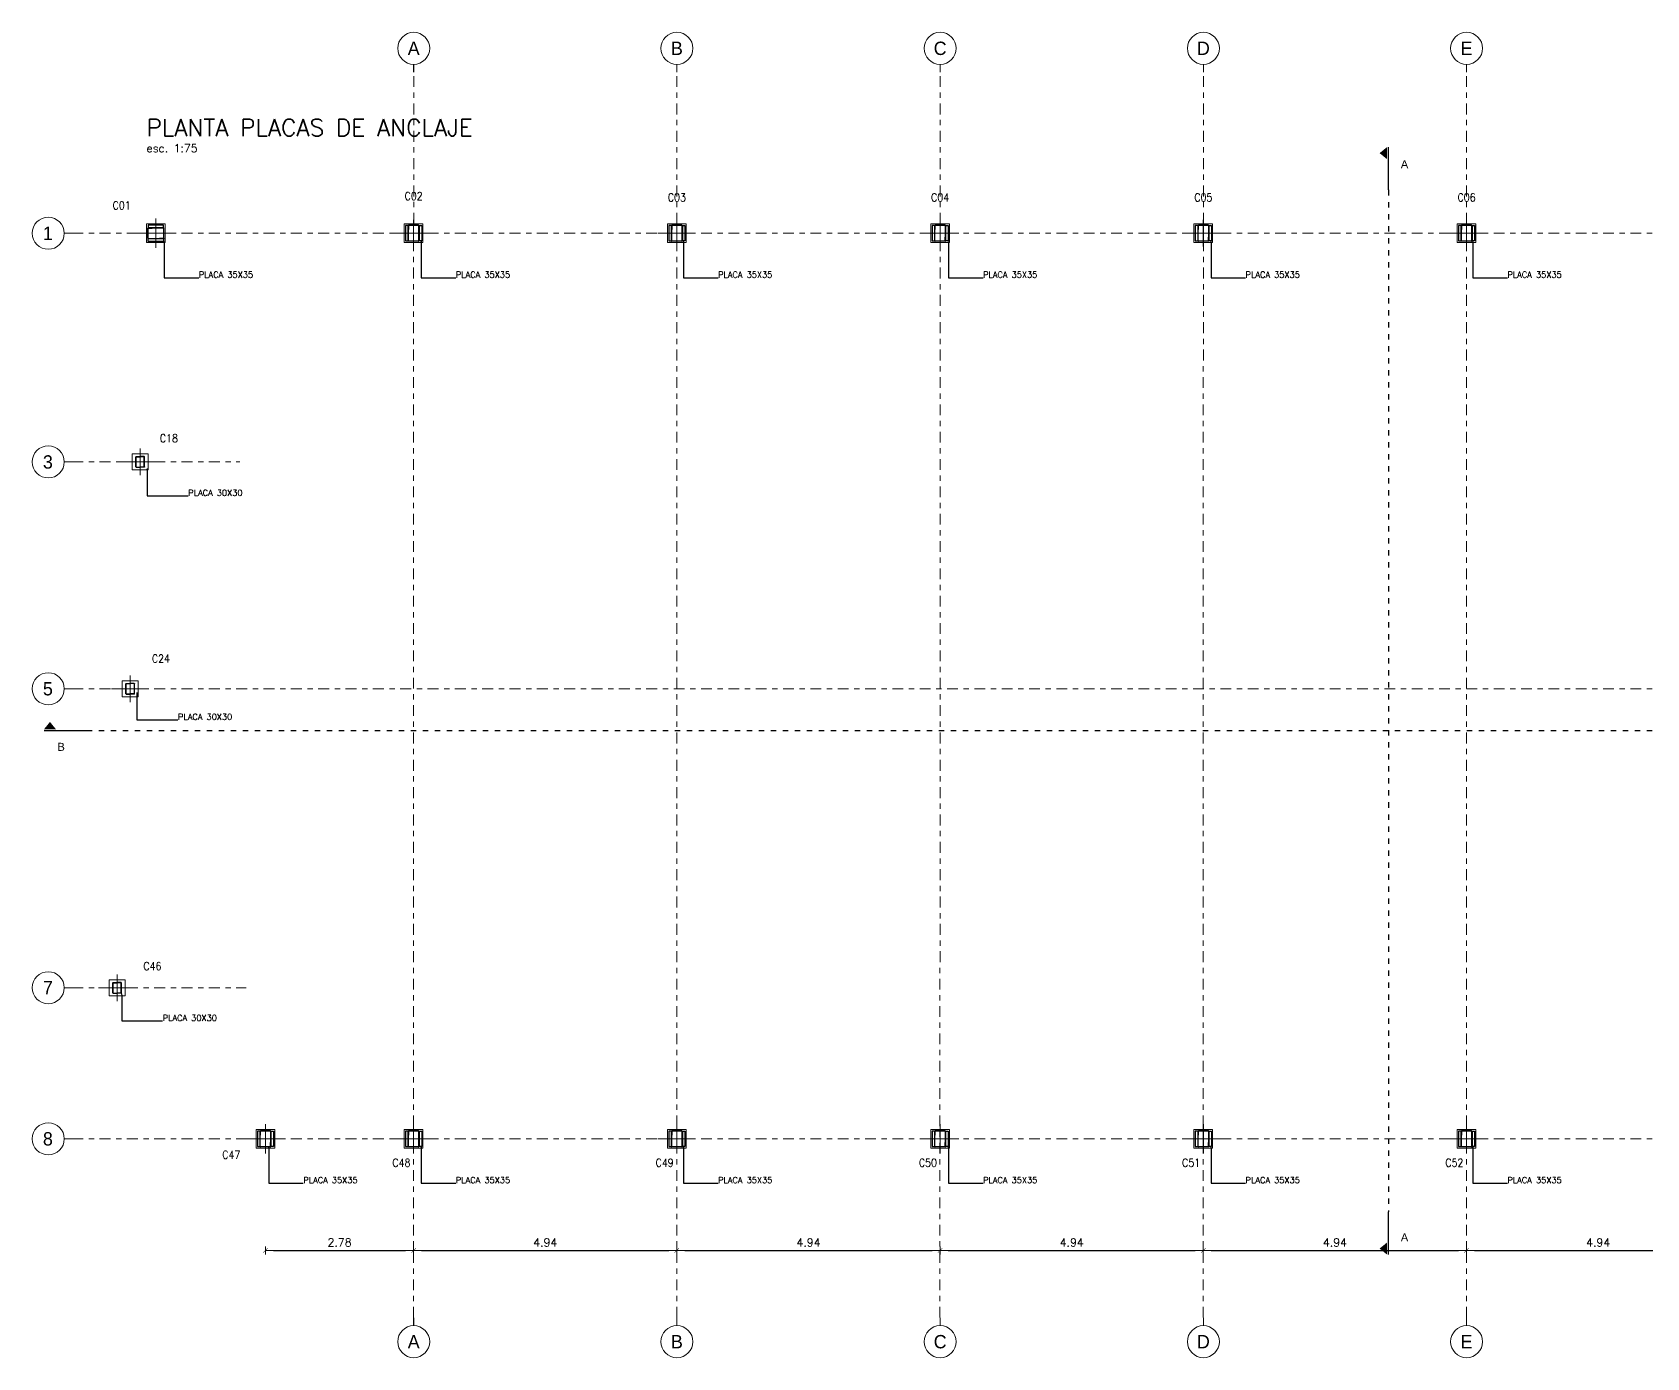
# Model space of a CAD drawing. Header units: metres. Extents: x 177 to 477, y -228 to -48.
# Drawn here: x 232.66 to 262.93, y -178.06 to -153.22 of the extents above; entities that cross this region are included whole.
import ezdxf
from ezdxf import colors
from ezdxf.entities.mleader import LeaderData, LeaderLine
from ezdxf.enums import TextEntityAlignment as Align
from ezdxf.math import Vec2, Vec3

# ---------------------------------------------------------------- set-up
doc = ezdxf.new("R2010")
doc.units = ezdxf.units.M
doc.linetypes.add('CYPE_RAYAPUNTO', pattern=[0.4125, 0.2025, -0.105, 0, -0.105])
doc.linetypes.add('DOT2', pattern=[0.125, 0, -0.125])
for name, color, linetype, lineweight in [('COLUMNAS_EJES', 1, 'Continuous', 9), ('COTAS', 160, 'Continuous', 0), ('EST_EJES', 160, 'Continuous', 0), ('PERFILES', 3, 'Continuous', 0), ('PILAR_HORMIGON', 3, 'Continuous', 20)]:
    doc.layers.add(name, color=color, linetype=linetype, lineweight=lineweight)
for name, color, linetype in [('CT-100-cota-01', 160, 'Continuous'), ('ES-Perfil 01', 3, 'Continuous'), ('EST-VISTA 2', 3, 'Continuous'), ('EST-VISTA 3', 1, 'Continuous'), ('LEYENDAS', 160, 'Continuous')]:
    doc.layers.add(name, color=color, linetype=linetype)
doc.styles.add('25-PRIMARIOS', font='', dxfattribs={"height": 0.1})
doc.styles.get("Standard").update_dxf_attribs({"font": 'romans.shx'})
doc.styles.add('TX-LOCAL50', font='GOTHIC.TTF', dxfattribs={"height": 0.125})
doc.styles.get('25-PRIMARIOS').set_extended_font_data('Helvetica')
doc.dimstyles.new('COTA_1-75', dxfattribs={"dimscale": 0.75, "dimtxt": 0.2, "dimasz": 0.2, "dimexe": 0, "dimexo": 0.7, "dimgap": 0.1, "dimtad": 1, "dimzin": 4, "dimdsep": 46, "dimtxsty": 'Standard', "dimblk1": 'COTA_N', "dimblk2": 'COTA_N', "dimsah": 1, "dimcen": 2, "dimse1": 1, "dimse2": 1, "dimclrd": 256, "dimclre": 256, "dimclrt": 256, "dimadec": 0, "dimazin": 0, "dimtfac": 1, "dimtix": 1, "dimtmove": 2, "dimatfit": 3, "dimldrblk": 'COTA_N', "dimfxl": 0, "dimtolj": 1, "dimtzin": 0, "dimarcsym": 0})

# ---------------------------------------------------------------- blocks, each defined once
blk = doc.blocks.new('Ejes de la columna')
at = {"layer": 'COLUMNAS_EJES'}
for p, q in [((0, -0.5), (0, 0.5)), ((-0.5, 0), (0.5, 0))]:
    blk.add_line(p, q, dxfattribs=at)
blk = doc.blocks.new('COTA_N')
for p, q in [((-1, 0), (0, 0)), ((0, 0.5), (0, -0.5))]:
    blk.add_line(p, q)
at = {"const_width": 0.065}
blk.add_lwpolyline([(0.14, 0.14), (0.28, 0.28), (0, 0), (-0.14, -0.14), (-0.28, -0.28)], dxfattribs=at)
blk = doc.blocks.new('*D431')
at = {"layer": 'COTAS', "lineweight": -2, "transparency": 16777216}
blk.add_line((237.185, -176.049), (239.662, -176.049), dxfattribs=at)
at = {"layer": 'Defpoints', "color": 0, "transparency": 16777216}
for p in [(237.035, -174.133), (239.812, -174.133), (239.812, -176.049)]:
    blk.add_point(p, dxfattribs=at)
at = {"layer": 'COTAS', "lineweight": -2, "transparency": 16777216, "xscale": 0.15, "yscale": 0.15, "zscale": 0.15, "rotation": 180}
blk.add_blockref('COTA_N', (237.035, -176.049), dxfattribs=at)
at = {"layer": 'COTAS', "lineweight": -2, "transparency": 16777216, "xscale": 0.15, "yscale": 0.15, "zscale": 0.15}
blk.add_blockref('COTA_N', (239.812, -176.049), dxfattribs=at)
at = {"layer": 'COTAS', "transparency": 16777216, "insert": (238.423, -175.899), "char_height": 0.15, "attachment_point": 5}
blk.add_mtext('\\A1;2.78', dxfattribs=at)
blk = doc.blocks.new('*D432')
at = {"layer": 'COTAS', "lineweight": -2, "transparency": 16777216}
blk.add_line((239.962, -176.049), (244.597, -176.049), dxfattribs=at)
at = {"layer": 'Defpoints', "color": 0, "transparency": 16777216}
for p in [(239.812, -174.133), (244.747, -174.133), (244.747, -176.049)]:
    blk.add_point(p, dxfattribs=at)
at = {"layer": 'COTAS', "lineweight": -2, "transparency": 16777216, "xscale": 0.15, "yscale": 0.15, "zscale": 0.15, "rotation": 180}
blk.add_blockref('COTA_N', (239.812, -176.049), dxfattribs=at)
at = {"layer": 'COTAS', "lineweight": -2, "transparency": 16777216, "xscale": 0.15, "yscale": 0.15, "zscale": 0.15}
blk.add_blockref('COTA_N', (244.747, -176.049), dxfattribs=at)
at = {"layer": 'COTAS', "transparency": 16777216, "insert": (242.28, -175.899), "char_height": 0.15, "attachment_point": 5}
blk.add_mtext('\\A1;4.94', dxfattribs=at)
blk = doc.blocks.new('*D433')
at = {"layer": 'COTAS', "lineweight": -2, "transparency": 16777216}
blk.add_line((244.897, -176.049), (249.532, -176.049), dxfattribs=at)
at = {"layer": 'Defpoints', "color": 0, "transparency": 16777216}
for p in [(244.747, -174.133), (249.682, -174.133), (249.682, -176.049)]:
    blk.add_point(p, dxfattribs=at)
at = {"layer": 'COTAS', "lineweight": -2, "transparency": 16777216, "xscale": 0.15, "yscale": 0.15, "zscale": 0.15, "rotation": 180}
blk.add_blockref('COTA_N', (244.747, -176.049), dxfattribs=at)
at = {"layer": 'COTAS', "lineweight": -2, "transparency": 16777216, "xscale": 0.15, "yscale": 0.15, "zscale": 0.15}
blk.add_blockref('COTA_N', (249.682, -176.049), dxfattribs=at)
at = {"layer": 'COTAS', "transparency": 16777216, "insert": (247.215, -175.899), "char_height": 0.15, "attachment_point": 5}
blk.add_mtext('\\A1;4.94', dxfattribs=at)
blk = doc.blocks.new('*D434')
at = {"layer": 'COTAS', "lineweight": -2, "transparency": 16777216}
blk.add_line((249.832, -176.049), (254.467, -176.049), dxfattribs=at)
at = {"layer": 'Defpoints', "color": 0, "transparency": 16777216}
for p in [(249.682, -174.133), (254.617, -174.133), (254.617, -176.049)]:
    blk.add_point(p, dxfattribs=at)
at = {"layer": 'COTAS', "lineweight": -2, "transparency": 16777216, "xscale": 0.15, "yscale": 0.15, "zscale": 0.15, "rotation": 180}
blk.add_blockref('COTA_N', (249.682, -176.049), dxfattribs=at)
at = {"layer": 'COTAS', "lineweight": -2, "transparency": 16777216, "xscale": 0.15, "yscale": 0.15, "zscale": 0.15}
blk.add_blockref('COTA_N', (254.617, -176.049), dxfattribs=at)
at = {"layer": 'COTAS', "transparency": 16777216, "insert": (252.15, -175.899), "char_height": 0.15, "attachment_point": 5}
blk.add_mtext('\\A1;4.94', dxfattribs=at)
blk = doc.blocks.new('*D435')
at = {"layer": 'COTAS', "lineweight": -2, "transparency": 16777216}
blk.add_line((254.767, -176.049), (259.402, -176.049), dxfattribs=at)
at = {"layer": 'Defpoints', "color": 0, "transparency": 16777216}
for p in [(254.617, -174.133), (259.552, -174.133), (259.552, -176.049)]:
    blk.add_point(p, dxfattribs=at)
at = {"layer": 'COTAS', "lineweight": -2, "transparency": 16777216, "xscale": 0.15, "yscale": 0.15, "zscale": 0.15, "rotation": 180}
blk.add_blockref('COTA_N', (254.617, -176.049), dxfattribs=at)
at = {"layer": 'COTAS', "lineweight": -2, "transparency": 16777216, "xscale": 0.15, "yscale": 0.15, "zscale": 0.15}
blk.add_blockref('COTA_N', (259.552, -176.049), dxfattribs=at)
at = {"layer": 'COTAS', "transparency": 16777216, "insert": (257.085, -175.899), "char_height": 0.15, "attachment_point": 5}
blk.add_mtext('\\A1;4.94', dxfattribs=at)
blk = doc.blocks.new('*D436')
at = {"layer": 'COTAS', "lineweight": -2, "transparency": 16777216}
blk.add_line((259.702, -176.049), (264.337, -176.049), dxfattribs=at)
at = {"layer": 'Defpoints', "color": 0, "transparency": 16777216}
for p in [(259.552, -174.133), (264.487, -174.133), (264.487, -176.049)]:
    blk.add_point(p, dxfattribs=at)
at = {"layer": 'COTAS', "lineweight": -2, "transparency": 16777216, "xscale": 0.15, "yscale": 0.15, "zscale": 0.15, "rotation": 180}
blk.add_blockref('COTA_N', (259.552, -176.049), dxfattribs=at)
at = {"layer": 'COTAS', "lineweight": -2, "transparency": 16777216, "xscale": 0.15, "yscale": 0.15, "zscale": 0.15}
blk.add_blockref('COTA_N', (264.487, -176.049), dxfattribs=at)
at = {"layer": 'COTAS', "transparency": 16777216, "insert": (262.02, -175.899), "char_height": 0.15, "attachment_point": 5}
blk.add_mtext('\\A1;4.94', dxfattribs=at)
blk = doc.blocks.new('placa 35x35')
at = {"layer": 'PILAR_HORMIGON', "color": 5}
blk.add_lwpolyline([(239.637, -136.742), (239.987, -136.742), (239.987, -136.392), (239.637, -136.392), (239.637, -136.742)], dxfattribs=at)
at = {"layer": 'COLUMNAS_EJES', "xscale": 0.7, "yscale": 0.5}
blk.add_blockref('Ejes de la columna', (239.812, -136.567), dxfattribs=at)
blk = doc.blocks.new('PLACA 30X30')
at = {"layer": 'PILAR_HORMIGON', "color": 5}
blk.add_lwpolyline([(234.349, -145.252), (234.649, -145.252), (234.649, -144.952), (234.349, -144.952), (234.349, -145.252)], close=True, dxfattribs=at)
at = {"layer": 'COLUMNAS_EJES', "yscale": 0.5}
for xscale in [0.7, 0.5]:
    blk.add_blockref('Ejes de la columna', (234.499, -145.102), dxfattribs=dict(at, xscale=xscale))
blk = doc.blocks.new('206.4x70x3.2')
at = {"layer": 'ES-Perfil 01'}
for p, q in [((0, -0.0968), (0, 0.0904)), ((0.0032, -0.0968), (0.0032, 0.0904)), ((0.0064, 0.0968), (0.08, 0.0968)), ((0.0064, 0.0936), (0.08, 0.0936)), ((0.08, 0.0968), (0.08, 0.0936)), ((0.0064, -0.1), (0.08, -0.1)), ((0.0064, -0.1032), (0.08, -0.1032)), ((0.08, -0.1), (0.08, -0.1032))]:
    blk.add_line(p, q, dxfattribs=at)
for centre, radius, start, end in [((0.0064, 0.0904), 0.0064, 90, 180), ((0.0064, 0.0904), 0.0032, 90, 180), ((0.0064, -0.0968), 0.0064, 180, 270), ((0.0064, -0.0968), 0.0032, 180, 270)]:
    blk.add_arc(centre, radius, start, end, dxfattribs=at)
blk = doc.blocks.new('*U607')
at = {"layer": 'EST-VISTA 2', "color": 2}
for points in [[(0.1436, 0.254), (-0.1436, 0.254), (-0.1436, 0.2508), (0.1436, 0.2508)], [(0.1436, 0.0476), (-0.1436, 0.0476), (-0.1436, 0.0508), (0.1436, 0.0508)]]:
    blk.add_lwpolyline(points, close=True, dxfattribs=at)
at = {"layer": 'EST-VISTA 3'}
for points in [[(-0.1436, 0.2508), (0.1436, 0.2508), (0.1436, 0.3016), (-0.1436, 0.3016)], [(-0.1436, 0.0508), (0.1436, 0.0508), (0.1436, 0), (-0.1436, 0)]]:
    blk.add_lwpolyline(points, close=True, dxfattribs=at)
at = {"layer": 'PERFILES'}
blk.add_blockref('206.4x70x3.2', (-0.15, 0.154), dxfattribs=at)
at = {"layer": 'PERFILES', "xscale": -1}
blk.add_blockref('206.4x70x3.2', (0.15, 0.154), dxfattribs=at)
blk = doc.blocks.new('*U608')
at = {"layer": 'PERFILES'}
blk.add_blockref('206.4x70x3.2', (-0.15, 0.154), dxfattribs=at)
at = {"layer": 'PERFILES', "xscale": -1}
blk.add_blockref('206.4x70x3.2', (0.01, 0.154), dxfattribs=at)
blk = doc.blocks.new('col')
for name, p in [('*U607', (-19.638, 16.819)), ('*U608', (-19.862, 12.534)), ('*U608', (-20.048, 8.284)), ('*U608', (-20.294, 2.677))]:
    blk.add_blockref(name, p)
at = {"rotation": 90}
for p in [(-14.654, 16.97), (-9.719, 16.97), (-4.784, 16.97), (0.151, 16.97), (5.086, 16.97), (-17.432, 0), (-14.654, 0), (-9.719, 0), (-4.784, 0), (0.151, 0), (5.086, 0)]:
    blk.add_blockref('*U607', p, dxfattribs=at)
blk = doc.blocks.new('SIMB EJE EST VER 50')
at = {"const_width": 0.01}
blk.add_lwpolyline([(0, 0.075), (0, 0)], dxfattribs=at)
blk.add_circle((0, 0.225), 0.15)
at = {"style": 'TX-LOCAL50', "width": 0.98}
blk.add_attdef('EJE', text='', height=0.125, dxfattribs=at).set_placement((0, 0.1625), align=Align.CENTER)
blk = doc.blocks.new('SIMB EJE EST HOR 50')
at = {"const_width": 0.01}
blk.add_lwpolyline([(-0.075, 0), (0, 0)], dxfattribs=at)
blk.add_circle((-0.225, 0), 0.15)
at = {"style": 'TX-LOCAL50', "width": 0.98}
blk.add_attdef('EJE', (-0.275, -0.0625), '', height=0.125, dxfattribs=at)
blk = doc.blocks.new('EJES PA')
at = {"layer": 'EST_EJES', "linetype": 'CYPE_RAYAPUNTO'}
for p, q in [((4.83, -20.321), (4.834, 3.016)), ((9.765, -20.321), (9.769, 3.016)), ((14.7, -20.321), (14.704, 3.016)), ((19.635, -20.321), (19.639, 3.016)), ((24.57, -20.321), (24.574, 3.016)), ((-1.567, 0), (57.108, 0)), ((-1.567, -4.285), (1.573, -4.285)), ((-1.567, -8.535), (57.108, -8.535)), ((-1.567, -14.138), (1.694, -14.138)), ((-1.567, -16.97), (57.108, -16.97))]:
    blk.add_line(p, q, dxfattribs=at)
ref = blk.add_blockref('SIMB EJE EST VER 50', (4.834, 3.016), dxfattribs=dict(at, xscale=2, yscale=2, zscale=2))
ref.add_attrib('EJE', 'A', dxfattribs={"layer": '0', "height": 0.25, "style": 'TX-LOCAL50'}).set_placement((4.834, 3.341), align=Align.CENTER)
ref = blk.add_blockref('SIMB EJE EST VER 50', (9.769, 3.016), dxfattribs=dict(at, xscale=2, yscale=2, zscale=2))
ref.add_attrib('EJE', 'B', dxfattribs={"layer": '0', "height": 0.25, "style": 'TX-LOCAL50'}).set_placement((9.769, 3.341), align=Align.CENTER)
ref = blk.add_blockref('SIMB EJE EST VER 50', (14.704, 3.016), dxfattribs=dict(at, xscale=2, yscale=2, zscale=2))
ref.add_attrib('EJE', 'C', dxfattribs={"layer": '0', "height": 0.25, "style": 'TX-LOCAL50'}).set_placement((14.704, 3.341), align=Align.CENTER)
ref = blk.add_blockref('SIMB EJE EST VER 50', (19.639, 3.016), dxfattribs=dict(at, xscale=2, yscale=2, zscale=2))
ref.add_attrib('EJE', 'D', dxfattribs={"layer": '0', "height": 0.25, "style": 'TX-LOCAL50'}).set_placement((19.639, 3.341), align=Align.CENTER)
ref = blk.add_blockref('SIMB EJE EST VER 50', (24.574, 3.016), dxfattribs=dict(at, xscale=2, yscale=2, zscale=2))
ref.add_attrib('EJE', 'E', dxfattribs={"layer": '0', "height": 0.25, "style": 'TX-LOCAL50'}).set_placement((24.574, 3.341), align=Align.CENTER)
ref = blk.add_blockref('SIMB EJE EST HOR 50', (-1.567, 0), dxfattribs=dict(at, xscale=2, yscale=2, zscale=2))
ref.add_attrib('EJE', '1', (-2.117, -0.125), dxfattribs={"layer": '0', "height": 0.25, "style": 'TX-LOCAL50'})
ref = blk.add_blockref('SIMB EJE EST HOR 50', (-1.567, -4.285), dxfattribs=dict(at, xscale=2, yscale=2, zscale=2))
ref.add_attrib('EJE', '3', (-2.117, -4.41), dxfattribs={"layer": '0', "height": 0.25, "style": 'TX-LOCAL50'})
ref = blk.add_blockref('SIMB EJE EST HOR 50', (-1.567, -8.535), dxfattribs=dict(at, xscale=2, yscale=2, zscale=2))
ref.add_attrib('EJE', '5', (-2.117, -8.66), dxfattribs={"layer": '0', "height": 0.25, "style": 'TX-LOCAL50'})
ref = blk.add_blockref('SIMB EJE EST HOR 50', (-1.567, -14.138), dxfattribs=dict(at, xscale=2, yscale=2, zscale=2))
ref.add_attrib('EJE', '7', (-2.117, -14.263), dxfattribs={"layer": '0', "height": 0.25, "style": 'TX-LOCAL50'})
ref = blk.add_blockref('SIMB EJE EST HOR 50', (-1.567, -16.97), dxfattribs=dict(at, xscale=2, yscale=2, zscale=2))
ref.add_attrib('EJE', '8', (-2.117, -17.095), dxfattribs={"layer": '0', "height": 0.25, "style": 'TX-LOCAL50'})
ref = blk.add_blockref('SIMB EJE EST VER 50', (4.834, -20.321), dxfattribs=dict(at, xscale=-2, yscale=2, zscale=2, rotation=180))
ref.add_attrib('EJE', 'A', dxfattribs={"layer": '0', "height": 0.25, "style": 'TX-LOCAL50'}).set_placement((4.834, -20.896), align=Align.CENTER)
ref = blk.add_blockref('SIMB EJE EST VER 50', (9.769, -20.321), dxfattribs=dict(at, xscale=-2, yscale=2, zscale=2, rotation=180))
ref.add_attrib('EJE', 'B', dxfattribs={"layer": '0', "height": 0.25, "style": 'TX-LOCAL50'}).set_placement((9.769, -20.896), align=Align.CENTER)
ref = blk.add_blockref('SIMB EJE EST VER 50', (14.704, -20.321), dxfattribs=dict(at, xscale=-2, yscale=2, zscale=2, rotation=180))
ref.add_attrib('EJE', 'C', dxfattribs={"layer": '0', "height": 0.25, "style": 'TX-LOCAL50'}).set_placement((14.704, -20.896), align=Align.CENTER)
ref = blk.add_blockref('SIMB EJE EST VER 50', (19.639, -20.321), dxfattribs=dict(at, xscale=-2, yscale=2, zscale=2, rotation=180))
ref.add_attrib('EJE', 'D', dxfattribs={"layer": '0', "height": 0.25, "style": 'TX-LOCAL50'}).set_placement((19.639, -20.896), align=Align.CENTER)
ref = blk.add_blockref('SIMB EJE EST VER 50', (24.574, -20.321), dxfattribs=dict(at, xscale=-2, yscale=2, zscale=2, rotation=180))
ref.add_attrib('EJE', 'E', dxfattribs={"layer": '0', "height": 0.25, "style": 'TX-LOCAL50'}).set_placement((24.574, -20.896), align=Align.CENTER)
blk = doc.blocks.new('CORTE SIMB')
at = {"ltscale": 10, "const_width": 0.015}
blk.add_lwpolyline([(0.267, 0.46), (0.267, -0.075)], dxfattribs=at)
at = {"ltscale": 10}
blk.add_lwpolyline([(0.25, 0, 0.15, 0, 0), (0.158, 0, 0, 0, 0)], format="xyseb", dxfattribs=at)
at = {"style": '25-PRIMARIOS'}
blk.add_attdef('CORTE', text='', height=0.1, dxfattribs=at).set_placement((0.543, 0.076), align=Align.MIDDLE)
blk = doc.blocks.new('CORTES')
at = {"layer": 'LEYENDAS', "linetype": 'DOT2'}
for p, q in [((0, 10.132), (0, -9.015)), ((-24.402, 0), (34.24, 0))]:
    blk.add_line(p, q, dxfattribs=at)
at = {"layer": 'LEYENDAS'}
ref = blk.add_blockref('CORTE SIMB', (-0.401, 10.823), dxfattribs=dict(at, xscale=-1.5, yscale=1.5, zscale=1.5, rotation=180))
ref.add_attrib('CORTE', 'A', dxfattribs={"layer": '0', "height": 0.15, "style": '25-PRIMARIOS'}).set_placement((0.303, 10.614), align=Align.MIDDLE)
ref = blk.add_blockref('CORTE SIMB', (-25.092, 0.401), dxfattribs=dict(at, xscale=1.5, yscale=1.5, zscale=1.5, rotation=270))
ref.add_attrib('CORTE', 'B', dxfattribs={"layer": '0', "height": 0.15, "style": '25-PRIMARIOS'}).set_placement((-24.883, -0.303), align=Align.MIDDLE)
ref = blk.add_blockref('CORTE SIMB', (-0.401, -9.705), dxfattribs=dict(at, xscale=1.5, yscale=1.5, zscale=1.5))
ref.add_attrib('CORTE', 'A', dxfattribs={"layer": '0', "height": 0.15, "style": '25-PRIMARIOS'}).set_placement((0.303, -9.496), align=Align.MIDDLE)
blk = doc.blocks.new('_Dot')
at = {"color": 0, "linetype": 'ByBlock', "lineweight": -2}
blk.add_line((-0.5, 0), (-1, 0), dxfattribs=at)
at = {"color": 0, "linetype": 'ByBlock', "const_width": 0.5}
blk.add_lwpolyline([(-0.25, 0, 1), (0.25, 0, 1)], format="xyb", close=True, dxfattribs=at)

msp = doc.modelspace()

# ---------------------------------------------------------------- linework, layer by layer
at = {"layer": 'PILAR_HORMIGON'}
for points in [[(234.535697, -161.423072), (234.835697, -161.423072), (234.835697, -161.123072), (234.535697, -161.123072), (234.535697, -161.423072)], [(234.1033371, -171.2756675), (234.4033371, -171.2756675), (234.4033371, -170.9756675), (234.1033371, -170.9756675), (234.1033371, -171.2756675)]]:
    msp.add_lwpolyline(points, close=True, dxfattribs=at)

# ---------------------------------------------------------------- block references
for name, p in [('CORTES', (258.0862479, -166.3089999)), ('col', (254.6173767, -173.958072))]:
    msp.add_blockref(name, p)
at = {"layer": 'COLUMNAS_EJES'}
for p, xscale, yscale in [((234.9792203, -156.988072), 0.7, 0.55), ((244.7473767, -156.988072), 0.7, 0.55), ((249.6823767, -156.988072), 0.7, 0.55), ((254.6173767, -156.988072), 0.7, 0.55), ((259.5523767, -156.988072), 0.7, 0.55), ((234.685697, -161.273072), 0.5, 0.5), ((234.2533371, -171.1256675), 0.5, 0.5), ((237.0345024, -173.958072), 0.7, 0.55), ((239.8123767, -173.958072), 0.7, 0.55), ((244.7473767, -173.958072), 0.7, 0.55), ((244.7473767, -173.958072), 0.7, 0.55), ((249.6823767, -173.958072), 0.7, 0.55), ((249.6823767, -173.958072), 0.7, 0.55), ((254.6173767, -173.958072), 0.7, 0.55), ((254.6173767, -173.958072), 0.7, 0.55), ((259.5523767, -173.958072), 0.7, 0.55), ((259.5523767, -173.958072), 0.7, 0.55)]:
    msp.add_blockref('Ejes de la columna', p, dxfattribs=dict(at, xscale=xscale, yscale=yscale))
at = {"layer": 'CT-100-cota-01'}
for name, p in [('EJES PA', (234.9792203, -156.988072)), ('placa 35x35', (-4.8331564, -20.421233)), ('placa 35x35', (0, -20.421233)), ('placa 35x35', (4.935, -20.421233)), ('placa 35x35', (9.87, -20.421233)), ('placa 35x35', (14.805, -20.421233)), ('placa 35x35', (19.74, -20.421233)), ('PLACA 30X30', (0.1865021, -16.171233)), ('PLACA 30X30', (0, -20.421233)), ('PLACA 30X30', (-0.2458578, -26.0238285)), ('placa 35x35', (-2.7778743, -37.391233)), ('placa 35x35', (0, -37.391233)), ('placa 35x35', (4.935, -37.391233)), ('placa 35x35', (9.87, -37.391233)), ('placa 35x35', (14.805, -37.391233)), ('placa 35x35', (19.74, -37.391233))]:
    msp.add_blockref(name, p, dxfattribs=at)

# ---------------------------------------------------------------- texts
at = {"layer": 'LEYENDAS', "linetype": 'ByBlock', "ltscale": 0.5, "width": 0.864}
for s, p in [('C01', (234.3378453, -156.465572)), ('C02', (239.8123767, -156.290572)), ('C03', (244.7473767, -156.315572)), ('C04', (249.6823767, -156.315572)), ('C05', (254.6173767, -156.315572)), ('C06', (259.5523767, -156.315572)), ('C18', (235.2233171, -160.829428)), ('C24', (235.0746471, -164.9594924)), ('C46', (234.9150415, -170.7214367)), ('C47', (236.3931274, -174.255572)), ('C48', (239.583283, -174.405572)), ('C49', (244.518283, -174.405572)), ('C50', (249.453283, -174.405572)), ('C51', (254.388283, -174.405572)), ('C52', (259.323283, -174.405572))]:
    msp.add_text(s, height=0.15, dxfattribs=at).set_placement(p, align=Align.MIDDLE_CENTER)
at = {"layer": 'LEYENDAS', "linetype": 'ByBlock', "ltscale": 0.5, "attachment_point": 1}
for s, insert, char_height, width in [('PLANTA PLACAS DE ANCLAJE', (234.8042203, -154.8470984), 0.32, 8.131695474), ('esc. 1:75', (234.8042203, -155.3190058), 0.15, 1.912467655)]:
    msp.add_mtext(s, dxfattribs=dict(at, insert=insert, char_height=char_height, width=width))

# ---------------------------------------------------------------- dimensions: what is measured, and where the dimension line sits
at = {"layer": 'COTAS'}
for base, p1, p2, picture, middle in [((239.8123767, -176.0491138), (237.0345024, -174.133072), (239.8123767, -174.133072), '*D431', (238.4234396, -175.8991138)), ((244.7473767148, -176.0491137972), (239.8123767148, -174.1330719874), (244.7473767148, -174.1330719874), '*D432', (242.2798767148, -175.8991137972)), ((249.6823767148, -176.0491137972), (244.7473767148, -174.1330719874), (249.6823767148, -174.1330719874), '*D433', (247.2148767148, -175.8991137972)), ((254.6173767148, -176.0491137972), (249.6823767148, -174.1330719874), (254.6173767148, -174.1330719874), '*D434', (252.1498767148, -175.8991137972)), ((259.5523767148, -176.0491137972), (254.6173767148, -174.1330719874), (259.5523767148, -174.1330719874), '*D435', (257.0848767148, -175.8991137972)), ((264.4873767148, -176.0491137972), (259.5523767148, -174.1330719874), (264.4873767148, -174.1330719874), '*D436', (262.0198767148, -175.8991137972))]:
    dim = msp.add_linear_dim(base=base, p1=p1, p2=p2, dimstyle='COTA_1-75', dxfattribs=at)
    dim.commit()
    dim.dimension.update_dxf_attribs({"geometry": picture, "text_midpoint": middle})

# ---------------------------------------------------------------- leaders
at = {"layer": 'LEYENDAS'}
ml = msp.add_multileader_mtext('Standard', dxfattribs=at)
ml.set_content('PLACA 35X35', color=256)
ml.set_leader_properties()
ml.set_arrow_properties(name='DOT')
ml.build(insert=Vec2(0, 0))
ml.multileader.update_dxf_attribs({"text_left_attachment_type": 7, "text_right_attachment_type": 2, "dogleg_length": 0.03, "arrow_head_size": 0.03, "scale": 0.75})
ctx = ml.context
ctx.base_point, ctx.scale, ctx.char_height, ctx.arrow_head_size, ctx.landing_gap_size, ctx.plane_origin = Vec3(235.7852796, -157.8199095), 0.75, 0.1125, 0.03, 0, Vec3(234.9614541, -157.1524304)
ctx.left_attachment, ctx.right_attachment = 7, 2
notes = []
notes.append((ctx, [(0, (1, 1, 0), (235.1364541, -157.8199095), (1, 0), 0.6488255, [(0, [(235.1364541, -157.1524304)], 0, [])])]))
ctx.mtext.insert, ctx.mtext.flow_direction = Vec3(235.7852796, -157.7074095), 5
ml = msp.add_multileader_mtext('Standard', dxfattribs=at)
ml.set_content('PLACA 35X35', color=256)
ml.set_leader_properties()
ml.set_arrow_properties(name='DOT')
ml.build(insert=Vec2(0, 0))
ml.multileader.update_dxf_attribs({"text_left_attachment_type": 7, "text_right_attachment_type": 2, "dogleg_length": 0.03, "arrow_head_size": 0.03, "scale": 0.75})
ctx = ml.context
ctx.base_point, ctx.scale, ctx.char_height, ctx.arrow_head_size, ctx.landing_gap_size, ctx.plane_origin = Vec3(240.6039151, -157.8199095), 0.75, 0.1125, 0.03, 0, Vec3(239.7800897, -157.1524304)
ctx.left_attachment, ctx.right_attachment = 7, 2
notes.append((ctx, [(0, (1, 1, 0), (239.9550897, -157.8199095), (1, 0), 0.6488255, [(0, [(239.9550897, -157.1524304)], 0, [])])]))
ctx.mtext.insert, ctx.mtext.flow_direction = Vec3(240.6039151, -157.7074095), 5
ml = msp.add_multileader_mtext('Standard', dxfattribs=at)
ml.set_content('PLACA 35X35', color=256)
ml.set_leader_properties()
ml.set_arrow_properties(name='DOT')
ml.build(insert=Vec2(0, 0))
ml.multileader.update_dxf_attribs({"text_left_attachment_type": 7, "text_right_attachment_type": 2, "dogleg_length": 0.03, "arrow_head_size": 0.03, "scale": 0.75})
ctx = ml.context
ctx.base_point, ctx.scale, ctx.char_height, ctx.arrow_head_size, ctx.landing_gap_size, ctx.plane_origin = Vec3(245.520052, -157.8199095), 0.75, 0.1125, 0.03, 0, Vec3(244.6962265, -157.1524304)
ctx.left_attachment, ctx.right_attachment = 7, 2
notes.append((ctx, [(0, (1, 1, 0), (244.8712265, -157.8199095), (1, 0), 0.6488255, [(0, [(244.8712265, -157.1524304)], 0, [])])]))
ctx.mtext.insert, ctx.mtext.flow_direction = Vec3(245.520052, -157.7074095), 5
ml = msp.add_multileader_mtext('Standard', dxfattribs=at)
ml.set_content('PLACA 35X35', color=256)
ml.set_leader_properties()
ml.set_arrow_properties(name='DOT')
ml.build(insert=Vec2(0, 0))
ml.multileader.update_dxf_attribs({"text_left_attachment_type": 7, "text_right_attachment_type": 2, "dogleg_length": 0.03, "arrow_head_size": 0.03, "scale": 0.75})
ctx = ml.context
ctx.base_point, ctx.scale, ctx.char_height, ctx.arrow_head_size, ctx.landing_gap_size, ctx.plane_origin = Vec3(250.4879556, -157.8199095), 0.75, 0.1125, 0.03, 0, Vec3(249.6641301, -157.1524304)
ctx.left_attachment, ctx.right_attachment = 7, 2
notes.append((ctx, [(0, (1, 1, 0), (249.8391301, -157.8199095), (1, 0), 0.6488255, [(0, [(249.8391301, -157.1524304)], 0, [])])]))
ctx.mtext.insert, ctx.mtext.flow_direction = Vec3(250.4879556, -157.7074095), 5
ml = msp.add_multileader_mtext('Standard', dxfattribs=at)
ml.set_content('PLACA 35X35', color=256)
ml.set_leader_properties()
ml.set_arrow_properties(name='DOT')
ml.build(insert=Vec2(0, 0))
ml.multileader.update_dxf_attribs({"text_left_attachment_type": 7, "text_right_attachment_type": 2, "dogleg_length": 0.03, "arrow_head_size": 0.03, "scale": 0.75})
ctx = ml.context
ctx.base_point, ctx.scale, ctx.char_height, ctx.arrow_head_size, ctx.landing_gap_size, ctx.plane_origin = Vec3(255.4098474, -157.8199095), 0.75, 0.1125, 0.03, 0, Vec3(254.5860219, -157.1524304)
ctx.left_attachment, ctx.right_attachment = 7, 2
notes.append((ctx, [(0, (1, 1, 0), (254.7610219, -157.8199095), (1, 0), 0.6488255, [(0, [(254.7610219, -157.1524304)], 0, [])])]))
ctx.mtext.insert, ctx.mtext.flow_direction = Vec3(255.4098474, -157.7074095), 5
ml = msp.add_multileader_mtext('Standard', dxfattribs=at)
ml.set_content('PLACA 35X35', color=256)
ml.set_leader_properties()
ml.set_arrow_properties(name='DOT')
ml.build(insert=Vec2(0, 0))
ml.multileader.update_dxf_attribs({"text_left_attachment_type": 7, "text_right_attachment_type": 2, "dogleg_length": 0.03, "arrow_head_size": 0.03, "scale": 0.75})
ctx = ml.context
ctx.base_point, ctx.scale, ctx.char_height, ctx.arrow_head_size, ctx.landing_gap_size, ctx.plane_origin = Vec3(260.3190745, -157.8199095), 0.75, 0.1125, 0.03, 0, Vec3(259.495249, -157.1524304)
ctx.left_attachment, ctx.right_attachment = 7, 2
notes.append((ctx, [(0, (1, 1, 0), (259.670249, -157.8199095), (1, 0), 0.6488255, [(0, [(259.670249, -157.1524304)], 0, [])])]))
ctx.mtext.insert, ctx.mtext.flow_direction = Vec3(260.3190745, -157.7074095), 5
ml = msp.add_multileader_mtext('Standard', dxfattribs=at)
ml.set_content('PLACA 30X30', color=256)
ml.set_leader_properties()
ml.set_arrow_properties(name='DOT')
ml.build(insert=Vec2(0, 0))
ml.multileader.update_dxf_attribs({"text_left_attachment_type": 7, "text_right_attachment_type": 2, "dogleg_length": 0.03, "arrow_head_size": 0.03, "scale": 0.75})
ctx = ml.context
ctx.base_point, ctx.scale, ctx.char_height, ctx.arrow_head_size, ctx.landing_gap_size, ctx.plane_origin = Vec3(235.5866948, -161.9080541), 0.75, 0.1125, 0.03, 0, Vec3(234.8185193, -161.4066272)
ctx.left_attachment, ctx.right_attachment = 7, 2
notes.append((ctx, [(0, (1, 1, 0), (234.8185193, -161.9080541), (1, 0), 0.7681754, [(0, [(234.8185193, -161.4066272)], 0, [])])]))
ctx.mtext.insert, ctx.mtext.flow_direction = Vec3(235.5866948, -161.7955541), 5
ml = msp.add_multileader_mtext('Standard', dxfattribs=at)
ml.set_content('PLACA 30X30', color=256)
ml.set_leader_properties()
ml.set_arrow_properties(name='DOT')
ml.build(insert=Vec2(0, 0))
ml.multileader.update_dxf_attribs({"text_left_attachment_type": 7, "text_right_attachment_type": 2, "dogleg_length": 0.03, "arrow_head_size": 0.03, "scale": 0.75})
ctx = ml.context
ctx.base_point, ctx.scale, ctx.char_height, ctx.arrow_head_size, ctx.landing_gap_size, ctx.plane_origin = Vec3(235.3939419, -166.1062097), 0.75, 0.1125, 0.03, 0, Vec3(234.6257664, -165.6047828)
ctx.left_attachment, ctx.right_attachment = 7, 2
notes.append((ctx, [(0, (1, 1, 0), (234.6257664, -166.1062097), (1, 0), 0.7681754, [(0, [(234.6257664, -165.6047828)], 0, [])])]))
ctx.mtext.insert, ctx.mtext.flow_direction = Vec3(235.3939419, -165.9937097), 5
ml = msp.add_multileader_mtext('Standard', dxfattribs=at)
ml.set_content('PLACA 30X30', color=256)
ml.set_leader_properties()
ml.set_arrow_properties(name='DOT')
ml.build(insert=Vec2(0, 0))
ml.multileader.update_dxf_attribs({"text_left_attachment_type": 7, "text_right_attachment_type": 2, "dogleg_length": 0.03, "arrow_head_size": 0.03, "scale": 0.75})
ctx = ml.context
ctx.base_point, ctx.scale, ctx.char_height, ctx.arrow_head_size, ctx.landing_gap_size, ctx.plane_origin = Vec3(235.1067902, -171.7492482), 0.75, 0.1125, 0.03, 0, Vec3(234.3386147, -171.2478213)
ctx.left_attachment, ctx.right_attachment = 7, 2
notes.append((ctx, [(0, (1, 1, 0), (234.3386147, -171.7492482), (1, 0), 0.7681754, [(0, [(234.3386147, -171.2478213)], 0, [])])]))
ctx.mtext.insert, ctx.mtext.flow_direction = Vec3(235.1067902, -171.6367482), 5
ml = msp.add_multileader_mtext('Standard', dxfattribs=at)
ml.set_content('PLACA 35X35', color=256)
ml.set_leader_properties()
ml.set_arrow_properties(name='DOT')
ml.build(insert=Vec2(0, 0))
ml.multileader.update_dxf_attribs({"text_left_attachment_type": 7, "text_right_attachment_type": 2, "dogleg_length": 0.03, "arrow_head_size": 0.03, "scale": 0.75})
ctx = ml.context
ctx.base_point, ctx.scale, ctx.char_height, ctx.arrow_head_size, ctx.landing_gap_size, ctx.plane_origin = Vec3(237.7440475, -174.7868683), 0.75, 0.1125, 0.03, 0, Vec3(236.920222, -174.1193892)
ctx.left_attachment, ctx.right_attachment = 7, 2
notes.append((ctx, [(0, (1, 1, 0), (237.095222, -174.7868683), (1, 0), 0.6488255, [(0, [(237.095222, -174.1193892)], 0, [])])]))
ctx.mtext.insert, ctx.mtext.flow_direction = Vec3(237.7440475, -174.6743683), 5
ml = msp.add_multileader_mtext('Standard', dxfattribs=at)
ml.set_content('PLACA 35X35', color=256)
ml.set_leader_properties()
ml.set_arrow_properties(name='DOT')
ml.build(insert=Vec2(0, 0))
ml.multileader.update_dxf_attribs({"text_left_attachment_type": 7, "text_right_attachment_type": 2, "dogleg_length": 0.03, "arrow_head_size": 0.03, "scale": 0.75})
ctx = ml.context
ctx.base_point, ctx.scale, ctx.char_height, ctx.arrow_head_size, ctx.landing_gap_size, ctx.plane_origin = Vec3(240.6039151, -174.7868683), 0.75, 0.1125, 0.03, 0, Vec3(239.7800897, -174.1193892)
ctx.left_attachment, ctx.right_attachment = 7, 2
notes.append((ctx, [(0, (1, 1, 0), (239.9550897, -174.7868683), (1, 0), 0.6488255, [(0, [(239.9550897, -174.1193892)], 0, [])])]))
ctx.mtext.insert, ctx.mtext.flow_direction = Vec3(240.6039151, -174.6743683), 5
ml = msp.add_multileader_mtext('Standard', dxfattribs=at)
ml.set_content('PLACA 35X35', color=256)
ml.set_leader_properties()
ml.set_arrow_properties(name='DOT')
ml.build(insert=Vec2(0, 0))
ml.multileader.update_dxf_attribs({"text_left_attachment_type": 7, "text_right_attachment_type": 2, "dogleg_length": 0.03, "arrow_head_size": 0.03, "scale": 0.75})
ctx = ml.context
ctx.base_point, ctx.scale, ctx.char_height, ctx.arrow_head_size, ctx.landing_gap_size, ctx.plane_origin = Vec3(245.520052, -174.7868683), 0.75, 0.1125, 0.03, 0, Vec3(244.6962265, -174.1193892)
ctx.left_attachment, ctx.right_attachment = 7, 2
notes.append((ctx, [(0, (1, 1, 0), (244.8712265, -174.7868683), (1, 0), 0.6488255, [(0, [(244.8712265, -174.1193892)], 0, [])])]))
ctx.mtext.insert, ctx.mtext.flow_direction = Vec3(245.520052, -174.6743683), 5
ml = msp.add_multileader_mtext('Standard', dxfattribs=at)
ml.set_content('PLACA 35X35', color=256)
ml.set_leader_properties()
ml.set_arrow_properties(name='DOT')
ml.build(insert=Vec2(0, 0))
ml.multileader.update_dxf_attribs({"text_left_attachment_type": 7, "text_right_attachment_type": 2, "dogleg_length": 0.03, "arrow_head_size": 0.03, "scale": 0.75})
ctx = ml.context
ctx.base_point, ctx.scale, ctx.char_height, ctx.arrow_head_size, ctx.landing_gap_size, ctx.plane_origin = Vec3(250.4879556, -174.7868683), 0.75, 0.1125, 0.03, 0, Vec3(249.6641301, -174.1193892)
ctx.left_attachment, ctx.right_attachment = 7, 2
notes.append((ctx, [(0, (1, 1, 0), (249.8391301, -174.7868683), (1, 0), 0.6488255, [(0, [(249.8391301, -174.1193892)], 0, [])])]))
ctx.mtext.insert, ctx.mtext.flow_direction = Vec3(250.4879556, -174.6743683), 5
ml = msp.add_multileader_mtext('Standard', dxfattribs=at)
ml.set_content('PLACA 35X35', color=256)
ml.set_leader_properties()
ml.set_arrow_properties(name='DOT')
ml.build(insert=Vec2(0, 0))
ml.multileader.update_dxf_attribs({"text_left_attachment_type": 7, "text_right_attachment_type": 2, "dogleg_length": 0.03, "arrow_head_size": 0.03, "scale": 0.75})
ctx = ml.context
ctx.base_point, ctx.scale, ctx.char_height, ctx.arrow_head_size, ctx.landing_gap_size, ctx.plane_origin = Vec3(255.4098474, -174.7868683), 0.75, 0.1125, 0.03, 0, Vec3(254.5860219, -174.1193892)
ctx.left_attachment, ctx.right_attachment = 7, 2
notes.append((ctx, [(0, (1, 1, 0), (254.7610219, -174.7868683), (1, 0), 0.6488255, [(0, [(254.7610219, -174.1193892)], 0, [])])]))
ctx.mtext.insert, ctx.mtext.flow_direction = Vec3(255.4098474, -174.6743683), 5
ml = msp.add_multileader_mtext('Standard', dxfattribs=at)
ml.set_content('PLACA 35X35', color=256)
ml.set_leader_properties()
ml.set_arrow_properties(name='DOT')
ml.build(insert=Vec2(0, 0))
ml.multileader.update_dxf_attribs({"text_left_attachment_type": 7, "text_right_attachment_type": 2, "dogleg_length": 0.03, "arrow_head_size": 0.03, "scale": 0.75})
ctx = ml.context
ctx.base_point, ctx.scale, ctx.char_height, ctx.arrow_head_size, ctx.landing_gap_size, ctx.plane_origin = Vec3(260.3190745, -174.7868683), 0.75, 0.1125, 0.03, 0, Vec3(259.495249, -174.1193892)
ctx.left_attachment, ctx.right_attachment = 7, 2
notes.append((ctx, [(0, (1, 1, 0), (259.670249, -174.7868683), (1, 0), 0.6488255, [(0, [(259.670249, -174.1193892)], 0, [])])]))
ctx.mtext.insert, ctx.mtext.flow_direction = Vec3(260.3190745, -174.6743683), 5
for ctx, leaders in notes:
    for number, flags, end, landing, length, lines in leaders:
        leader = LeaderData()
        leader.index, (leader.has_last_leader_line, leader.has_dogleg_vector, leader.attachment_direction) = number, flags
        leader.last_leader_point, leader.dogleg_vector, leader.dogleg_length = Vec3(end), Vec3(landing), length
        for number, points, colour, breaks in lines:
            line = LeaderLine()
            line.index, line.vertices, line.color, line.breaks = number, Vec3.list(points), colors.encode_raw_color(colour), breaks
            leader.lines.append(line)
        ctx.leaders.append(leader)

doc.saveas('drawing.dxf')
